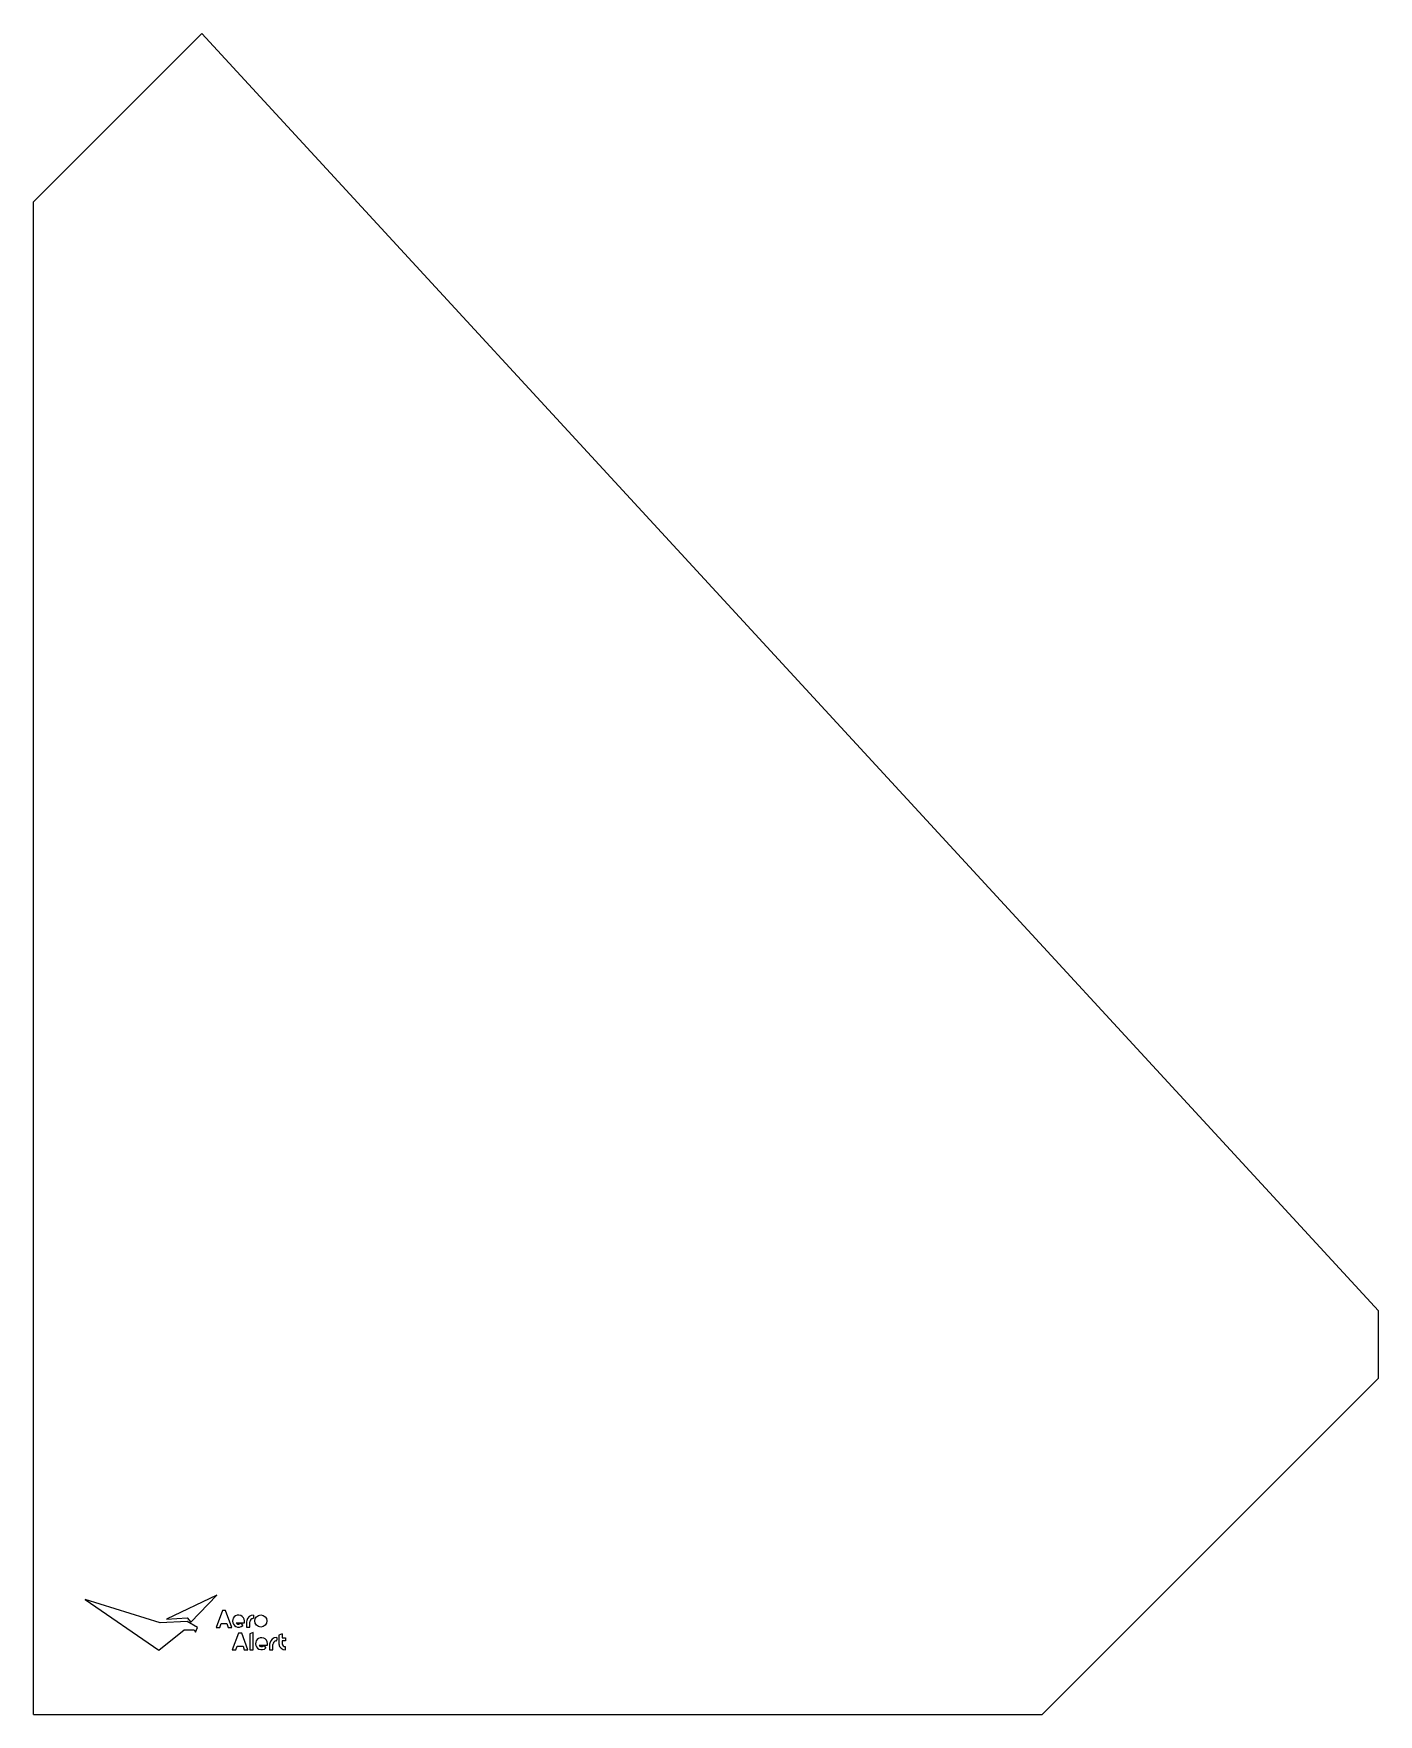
# Model space of a CAD drawing. Extents: x -515 to -315, y -247 to 3.
import ezdxf

# ---------------------------------------------------------------- set-up
doc = ezdxf.new("R2010")
doc.units = 0
doc.header["$MEASUREMENT"] = 0
doc.layers.add('VISIBLE', color=7, linetype='CONTINUOUS')

msp = doc.modelspace()

# ---------------------------------------------------------------- linework, layer by layer
at = {"layer": 'VISIBLE'}
for p, q in [((-490.24, 3.47), (-515.24, -21.53)), ((-315.24, -186.53), (-490.24, 3.47)), ((-515.24, -246.53), (-515.24, -21.53)), ((-315.24, -196.53), (-315.24, -186.53)), ((-365.24, -246.53), (-315.24, -196.53)), ((-496.4, -232.92), (-507.58, -229.44)), ((-507.58, -229.44), (-496.61, -236.99)), ((-487.99, -228.81), (-495.49, -232.37)), ((-491.86, -232.81), (-487.99, -228.81)), ((-495.49, -232.37), (-492.42, -232.17)), ((-492.42, -232.17), (-491.86, -232.81)), ((-487.16, -231.1), (-488.09, -233.59)), ((-486.7, -231.1), (-487.16, -231.1)), ((-485.77, -233.59), (-486.7, -231.1)), ((-482.52, -231.76), (-482.52, -232.16)), ((-496.61, -236.99), (-492.86, -233.94)), ((-492.42, -232.7), (-496.4, -232.92)), ((-492.86, -233.94), (-491.35, -233.94)), ((-490.86, -233.63), (-492.42, -232.7)), ((-491.35, -233.94), (-491.15, -234.32)), ((-491.15, -234.32), (-490.86, -233.63)), ((-488.09, -233.59), (-487.56, -233.59)), ((-487.56, -233.59), (-487.36, -233.04)), ((-487.36, -233.04), (-486.5, -233.04)), ((-486.5, -233.04), (-486.31, -233.59)), ((-486.31, -233.59), (-485.77, -233.59)), ((-484.76, -234.45), (-485.69, -236.93)), ((-485.1, -232.91), (-483.88, -232.91)), ((-484.3, -234.45), (-484.76, -234.45)), ((-484.44, -232.96), (-484.12, -233.29)), ((-483.37, -236.93), (-484.3, -234.45)), ((-483.59, -233.1), (-483.59, -233.22)), ((-483.56, -233.57), (-483.09, -233.57)), ((-483.09, -233.57), (-483.09, -232.78)), ((-482.59, -234.36), (-483.08, -234.53)), ((-483.08, -234.53), (-483.08, -236.93)), ((-482.58, -234.36), (-482.59, -234.36)), ((-482.58, -236.93), (-482.58, -234.36)), ((-478.28, -234.57), (-478.76, -234.73)), ((-478.76, -234.73), (-478.76, -235.92)), ((-478.28, -234.57), (-478.28, -235.13)), ((-485.69, -236.93), (-485.16, -236.93)), ((-485.16, -236.93), (-484.96, -236.38)), ((-484.96, -236.38), (-484.1, -236.38)), ((-484.1, -236.38), (-483.91, -236.93)), ((-483.91, -236.93), (-483.37, -236.93)), ((-483.08, -236.93), (-482.58, -236.93)), ((-481.68, -236.26), (-480.46, -236.26)), ((-481.01, -236.31), (-480.7, -236.64)), ((-480.17, -236.46), (-480.17, -236.57)), ((-480.14, -236.92), (-479.66, -236.92)), ((-479.66, -236.92), (-479.66, -236.13)), ((-479.09, -235.11), (-479.09, -235.51)), ((-478.28, -235.13), (-477.78, -235.13)), ((-477.78, -235.6), (-478.28, -235.6)), ((-478.28, -235.6), (-478.28, -235.92)), ((-477.78, -235.13), (-477.78, -235.6)), ((-477.78, -236.93), (-477.78, -236.49)), ((-515.24, -246.53), (-365.24, -246.53))]:
    msp.add_line(p, q, dxfattribs=at)
msp.add_circle((-481.46, -232.64), 0.9, dxfattribs=at)
for centre, radius, start, end in [((-484.76, -232.66), 0.906, 120.3341, 242.4346), ((-484.78, -232.7), 0.924, 347.1075, 117.6685), ((-482.55, -232.77), 1.01, 88.3614, 169.4924), ((-482.56, -232.78), 0.526, 96.588, 180), ((-482.64, -232.13), 0.123, 277.7253, 349.4543), ((-484.78, -232.62), 0.94, 244.929, 314.3775), ((-484.75, -232.71), 0.404, 210.0034, 253.4627), ((-484.78, -232.6), 0.5, 260.4471, 313.3491), ((-482.25, -233.08), 1.34, 172.6654, 181.2087), ((-471.5, -232.97), 12.09, 181.2087, 181.7598), ((-482, -233.26), 1.59, 182.731, 191.1502), ((-482.43, -232.91), 1.15, 163.6327, 179.8686), ((-481.33, -236.02), 0.906, 120.3341, 242.4346), ((-481.36, -236.05), 0.924, 347.1075, 117.6685), ((-481.35, -235.97), 0.94, 244.929, 314.3775), ((-481.33, -236.06), 0.404, 210.0034, 253.4627), ((-481.36, -235.95), 0.5, 260.4471, 313.3491), ((-478.83, -236.43), 1.34, 172.6654, 181.2087), ((-468.08, -236.32), 12.09, 181.2087, 181.7598), ((-479.01, -236.26), 1.15, 163.6327, 179.8686), ((-478.58, -236.61), 1.59, 182.731, 191.1502), ((-479.12, -236.12), 1.01, 88.3614, 169.4924), ((-479.14, -236.13), 0.526, 96.588, 180), ((-479.22, -235.48), 0.123, 277.7253, 349.4543), ((-477.75, -235.92), 1.01, 180, 188.8289), ((-477.83, -236), 0.928, 184.3624, 272.8866), ((-477.72, -235.92), 0.557, 180, 190.7888), ((-477.76, -235.95), 0.51, 187.5842, 265.807), ((-477.8, -236.49), 0.0243, 1.8342, 75.9393)]:
    msp.add_arc(centre, radius, start, end, dxfattribs=at)

doc.saveas('drawing.dxf')
